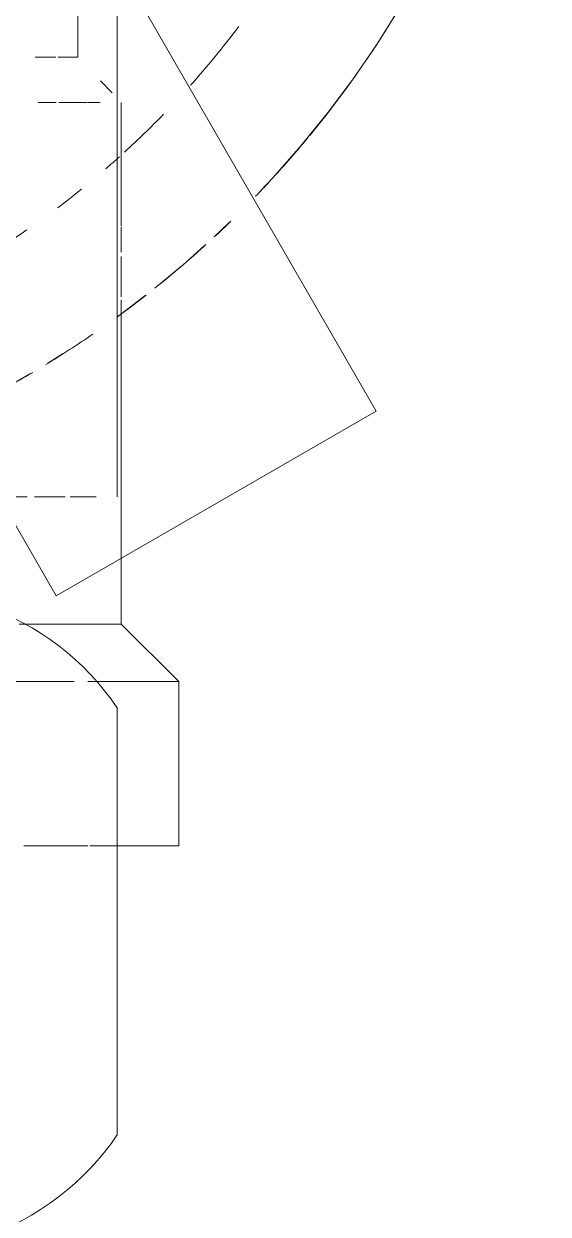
# Model space of a CAD drawing. Header units: metres. Extents: x -24.8 to 3.4, y -2.1 to 25.8.
# Drawn here: x -4.64943 to -4.63666, y 0.45754 to 0.48652 of the extents above; entities that cross this region are included whole.
import ezdxf

# ---------------------------------------------------------------- set-up
doc = ezdxf.new("R2010")
doc.units = ezdxf.units.M
doc.layers.add('P-PIPE', color=7, linetype='Continuous', lineweight=5)
doc.layers.add('P-SANR-FIXT', color=7, linetype='Continuous', lineweight=5)

# ---------------------------------------------------------------- blocks, each defined once
blk = doc.blocks.new('UT_Ducha higiênica - UT_Ducha higiênica-3628668-BB')
at = {"layer": 'P-SANR-FIXT'}
for p, q in [((-10.96776253478857, 0.4770862251849087), (-10.98120913343246, 0.5003764172242423)), ((-10.98699858059477, 0.4924040338572263), (-10.97555676342256, 0.472586225184782)), ((-10.97555676342256, 0.472586225184783), (-10.96776253478857, 0.4770862251849142)), ((-10.97407471261542, 0.4622361724812643), (-10.97407471261542, 0.4670932423169873)), ((-10.97407800376147, 0.4661887611712766), (-10.97407800376147, 0.4646647073991304)), ((-10.97407800376147, 0.4646647073991304), (-10.97407800376147, 0.4631406536269839))]:
    blk.add_line(p, q, dxfattribs=at)
at = {"layer": 'P-SANR-FIXT', "color": 253, "true_color": 0xa6a6a6}
for p, q in [((-10.97407471261541, 0.4749999999999862), (-10.97407471261541, 0.4876874167314135)), ((-10.97170778766248, 0.4813280981772353), (-10.97135531513327, 0.4816693354476969)), ((-10.97246835627197, 0.4806485419413927), (-10.9719536545525, 0.4811084199309735)), ((-10.97315746996003, 0.4800807134919006), (-10.97249740247015, 0.4806246079259109)), ((-10.9740679341254, 0.479383341702608), (-10.97338995608338, 0.4798978922063883)), ((-10.97555676342256, 0.472586225184783), (-10.96776253478857, 0.4770862251849142)), ((-10.97667460871725, 0.47499999999999), (-10.97626262748733, 0.47499999999999)), ((-10.97608433155865, 0.47499999999999), (-10.97534457045841, 0.47499999999999)), ((-10.97522246544059, 0.47499999999999), (-10.97458582522107, 0.47499999999999)), ((-10.97407800376146, 0.4646647073991304), (-10.97407800376146, 0.4661887611712766)), ((-10.97407800376146, 0.4631406536269839), (-10.97407800376146, 0.4646647073991304))]:
    blk.add_line(p, q, dxfattribs=at)
at = {"layer": 'P-SANR-FIXT', "color": 254, "true_color": 0xdfdfdf}
for p, q in [((-10.97576350414897, 0.4782500177204109), (-10.9754040750129, 0.4784799968839993)), ((-10.97664391900589, 0.4777351090225691), (-10.97618708249491, 0.4780022888539281)), ((-10.97667460871725, 0.47499999999999), (-10.97626262748733, 0.47499999999999)), ((-10.97608433155865, 0.47499999999999), (-10.97534457045841, 0.47499999999999)), ((-10.97522246544059, 0.47499999999999), (-10.97458582522108, 0.47499999999999))]:
    blk.add_line(p, q, dxfattribs=at)
at = {"layer": 'P-SANR-FIXT', "flags": 128}
for points in [[(-10.97057333676364, 0.4824587849923831), (-10.97027117286911, 0.4827756888959518), (-10.96959742496244, 0.483541407542481), (-10.96895483656107, 0.48433345642596), (-10.96834443566938, 0.4851505684371404), (-10.96776719879857, 0.4859914363711128), (-10.96722404940451, 0.4868547150185565), (-10.96671585641037, 0.4877390233177938), (-10.96624343281651, 0.4886429465641864), (-10.96580753439993, 0.4895650386733679), (-10.96540885850509, 0.4905038244946629), (-10.96504804292837, 0.4914578021710274), (-10.96472566489774, 0.4924254455416777), (-10.96444224014928, 0.4934052065836433), (-10.9641982221021, 0.494395517888261), (-10.96399400113305, 0.4953947951686961), (-10.96382990395211, 0.4964014397944732), (-10.96370619307976, 0.4974138413489247), (-10.963623066427, 0.4984303802055353), (-10.96358065697875, 0.4994494301189811), (-10.96357471261542, 0.4999999999999957)], [(-10.97684285872807, 0.472164707399123), (-10.97660598190519, 0.4720550768662692), (-10.97637367861053, 0.4719360614797212), (-10.97614632047978, 0.4718078516387045), (-10.97592427123747, 0.4716706524516119), (-10.97570788611502, 0.471524683407881), (-10.97549751128244, 0.4713701780268399), (-10.97529348329462, 0.4712073834841404), (-10.97509612855279, 0.4710365602163224), (-10.97490576278245, 0.4708579815041766), (-10.97472269052823, 0.4706719330355436), (-10.97454720466666, 0.4704787124482853), (-10.97437958593771, 0.4702786288541266), (-10.97422010249556, 0.4700720023441317), (-10.974078422851, 0.4698729639307836)], [(-10.974078422851, 0.4594564508674702), (-10.97423006020812, 0.4592439994733203), (-10.97439007206132, 0.4590377818945739), (-10.97455820242579, 0.4588381280353713), (-10.97473418232878, 0.4586453572992882), (-10.97491773024002, 0.4584597780783869), (-10.97510855252198, 0.4582816872598272), (-10.97530634389974, 0.4581113697509299), (-10.97551078794926, 0.4579490980233805), (-10.97572155760369, 0.4577951316773231), (-10.97593831567655, 0.457649717026068), (-10.97616071540115, 0.4575130867020388), (-10.97638840098539, 0.4573854592846032), (-10.97662100818089, 0.457267038950405), (-10.97684285872809, 0.4571647073991221)]]:
    blk.add_lwpolyline(points, dxfattribs=at)
at = {"layer": 'P-SANR-FIXT', "color": 253, "true_color": 0xa6a6a6}
for radius, start, end in [(0.02549999999998423, 320.5582083471048, 346.6353901011144), (0.02249999999998292, 318.2595877374839, 322.9660544384013), (0.02249999999998292, 318.2595877374928, 322.9660544384013), (0.02549999999998365, 317.4853685702604, 320.3764024660527), (0.02549999999998135, 316.0977707191268, 317.2084285658751)]:
    blk.add_arc((-10.98907471261541, 0.5), radius, start, end, dxfattribs=at)
at = {"layer": 'P-SANR-FIXT', "color": 254, "true_color": 0xdfdfdf}
for radius, start, end in [(0.02249999999998612, 312.4180006240389, 315.8002612428322), (0.02249999999998364, 312.4180006240487, 315.8002612428353), (0.02549999999998522, 312.9233524881041, 314.1818173563058), (0.02549999999998872, 310.8665705989799, 312.3081180597169), (0.02549999999998584, 309.006960107325, 310.6704487878623), (0.02549999999998782, 305.9999999999985, 308.0175736273148)]:
    blk.add_arc((-10.98907471261541, 0.5), radius, start, end, dxfattribs=at)
at = {"layer": 'P-SANR-FIXT', "color": 7, "true_color": 0xf3f3f3}
for radius, start, end in [(0.02249999999998539, 310.8786748805572, 312.002199002594), (0.02249999999998539, 310.8786748805676, 312.002199002594), (0.02249999999998428, 307.0339455615874, 308.9133229845452), (0.02249999999998152, 307.0339455615907, 308.9133229845486), (0.02249999999998539, 300.5550540878708, 304.6816233857789), (0.02249999999998539, 300.5550540878708, 304.6816233857789), (0.02549999999998163, 301.3376122183798, 304.4071312176424), (0.02549999999998545, 298.8949931526938, 300.5072230306044)]:
    blk.add_arc((-10.98907471261541, 0.5), radius, start, end, dxfattribs=at)
at = {"layer": 'P-SANR-FIXT', "color": 253, "true_color": 0xa6a6a6}
for points, knots in [([(-10.97407471261542, 0.4697818623090692), (-10.97407471261542, 0.4697981096410507), (-10.97407471261542, 0.4698270959845876), (-10.97407471261542, 0.469867137455879), (-10.97407471261543, 0.4698856977126287), (-10.97407471261542, 0.4698587861665563), (-10.97407471261542, 0.4698074966936654), (-10.97407471261542, 0.4697750420903075)], [0.4, 0.4, 0.4, 0.4, 0.425, 0.45, 0.5, 0.55, 0.6, 0.6, 0.6, 0.6]), ([(-10.97407471261542, 0.4689838330689246), (-10.97407471261543, 0.4690396288753388), (-10.97407471261542, 0.4691447805498046), (-10.97407471261542, 0.4693277947004412), (-10.97407471261542, 0.4695113164890128), (-10.97407471261543, 0.4696454352059162), (-10.97407471261542, 0.4697296119926985), (-10.97407471261542, 0.4697656149770877), (-10.97407471261542, 0.4697818623090692)], [0.2, 0.2, 0.2, 0.2, 0.225, 0.25, 0.3, 0.35, 0.375, 0.4, 0.4, 0.4, 0.4]), ([(-10.97407471261542, 0.4670932423167691), (-10.97407471261543, 0.4672963149424492), (-10.97407471261542, 0.4676797040271098), (-10.97407471261542, 0.4681864693707961), (-10.97407471261542, 0.4685519663791287), (-10.97407471261542, 0.4688100057113193), (-10.97407471261542, 0.4689280372625104), (-10.97407471261542, 0.4689838330689246)], [0, 0, 0, 0, 0.05, 0.1, 0.15, 0.175, 0.2, 0.2, 0.2, 0.2]), ([(-10.97407471261542, 0.460345581729336), (-10.97407471261542, 0.4604013775357502), (-10.97407471261542, 0.4605194090869413), (-10.97407471261542, 0.4607774484191319), (-10.97407471261542, 0.4611429454274645), (-10.97407471261542, 0.4616497107711508), (-10.97407471261543, 0.4620330998558114), (-10.97407471261542, 0.4622361724814915)], [0.8, 0.8, 0.8, 0.8, 0.8250000000000001, 0.8500000000000001, 0.9, 0.95, 1, 1, 1, 1]), ([(-10.97407471261542, 0.4595475524891914), (-10.97407471261542, 0.4595637998211729), (-10.97407471261542, 0.459599802805562), (-10.97407471261543, 0.4596839795923444), (-10.97407471261542, 0.4598180983092477), (-10.97407471261542, 0.4600016200978194), (-10.97407471261542, 0.460184634248456), (-10.97407471261543, 0.4602897859229217), (-10.97407471261542, 0.460345581729336)], [0.6, 0.6, 0.6, 0.6, 0.625, 0.6499999999999999, 0.7, 0.75, 0.775, 0.8, 0.8, 0.8, 0.8]), ([(-10.97407471261542, 0.4595543727079529), (-10.97407471261542, 0.459521918104595), (-10.97407471261542, 0.4594706286317042), (-10.97407471261543, 0.4594437170856319), (-10.97407471261542, 0.4594622773423815), (-10.97407471261542, 0.459502318813673), (-10.97407471261542, 0.4595313051572099), (-10.97407471261542, 0.4595475524891914)], [0.4, 0.4, 0.4, 0.4, 0.45, 0.5, 0.55, 0.575, 0.6, 0.6, 0.6, 0.6])]:
    blk.add_open_spline(points, degree=3, knots=knots, dxfattribs=at)
at = {"layer": 'P-SANR-FIXT'}
for points, knots in [([(-10.97407471261542, 0.4697750420903075), (-10.97407471261542, 0.4697588147886285), (-10.97407471261542, 0.4697229552518143), (-10.97407471261542, 0.4696403636955592), (-10.97407471261542, 0.4695095152769457), (-10.97407471261542, 0.4693295200978208), (-10.97407471261542, 0.4691485410897484), (-10.97407471261542, 0.4689916140355491), (-10.97407471261542, 0.468814803175247), (-10.97407471261542, 0.4685568608827721), (-10.97407471261543, 0.4680444311206657), (-10.97407471261542, 0.4675014449195061), (-10.97407471261542, 0.4670932423169911)], [0.6, 0.6, 0.6, 0.6, 0.625, 0.6499999999999999, 0.7, 0.75, 0.775, 0.8, 0.8250000000000001, 0.8500000000000001, 0.9, 1, 1, 1, 1]), ([(-10.97407471261542, 0.4622361724812695), (-10.97407471261542, 0.4618279698787544), (-10.97407471261543, 0.4612849836775947), (-10.97407471261542, 0.4607725539154884), (-10.97407471261542, 0.4605146116230135), (-10.97407471261542, 0.4603378007627114), (-10.97407471261542, 0.4601808737085121), (-10.97407471261542, 0.4599998947004397), (-10.97407471261542, 0.4598198995213147), (-10.97407471261542, 0.4596890511027013), (-10.97407471261542, 0.4596064595464461), (-10.97407471261542, 0.4595706000096319), (-10.97407471261542, 0.4595543727079529)], [0, 0, 0, 0, 0.1, 0.15, 0.175, 0.2, 0.225, 0.25, 0.3, 0.35, 0.375, 0.4, 0.4, 0.4, 0.4])]:
    blk.add_open_spline(points, degree=3, knots=knots, dxfattribs=at)
for points in [[(-10.97407471261542, 0.4670932423169911), (-10.97407471261542, 0.4669481871985832), (-10.97407568291374, 0.4668002862105697), (-10.97407648883036, 0.4666495393529507)], [(-10.97407648883036, 0.4666495393529507), (-10.97407729474697, 0.4664987924953316), (-10.97407793628189, 0.4663451997681069), (-10.97407800376147, 0.4661887611712766)], [(-10.97407800376147, 0.4631406536269839), (-10.9740779362819, 0.4629842150301536), (-10.97407729474697, 0.4628306223029289), (-10.97407648883036, 0.4626798754453098)], [(-10.97407648883036, 0.4626798754453098), (-10.97407568291374, 0.4625291285876907), (-10.97407471261542, 0.4623812275996773), (-10.97407471261542, 0.4622361724812695)]]:
    blk.add_open_spline(points, degree=3, dxfattribs=at)
at = {"layer": 'P-SANR-FIXT', "color": 253, "true_color": 0xa6a6a6}
for points in [[(-10.97407648883035, 0.4666495393528331), (-10.97407568291374, 0.4668002862104152), (-10.97407471261542, 0.4669481871983939), (-10.97407471261542, 0.4670932423167691)], [(-10.97407800376146, 0.4661887611712766), (-10.97407793628189, 0.4663451997680655), (-10.97407729474697, 0.466498792495251), (-10.97407648883035, 0.4666495393528331)], [(-10.97407648883035, 0.4626798754454274), (-10.97407729474697, 0.4628306223030095), (-10.97407793628189, 0.462984215030195), (-10.97407800376146, 0.4631406536269839)], [(-10.97407471261542, 0.4622361724814915), (-10.97407471261542, 0.4623812275998667), (-10.97407568291374, 0.4625291285878454), (-10.97407648883035, 0.4626798754454274)]]:
    blk.add_open_spline(points, degree=3, dxfattribs=at)
blk = doc.blocks.new('Joelho 45_90 - Agua Fria_Soldavel - MEP - Tigre - Standard-V61-BB')
at = {"layer": 'P-PIPE', "color": 7, "true_color": 0xf3f3f3}
for p, q in [((-10.97557041950957, 0.4857), (-10.97606773526414, 0.4857)), ((-10.97606773526414, 0.4857000000000009), (-10.97557041950957, 0.4857000000000009)), ((-10.97503471261541, 0.4857), (-10.97551311401431, 0.4857)), ((-10.97551311401431, 0.4857000000000009), (-10.97503471261541, 0.4857000000000009)), ((-10.97419879913287, 0.4848325426124632), (-10.97447965722612, 0.4851239991243252)), ((-10.97599772901826, 0.4846000000000007), (-10.97556095610559, 0.4846000000000007)), ((-10.97556095610559, 0.4846000000000009), (-10.97599772901826, 0.4846000000000009)), ((-10.97549336825912, 0.4846000000000007), (-10.97479835433012, 0.4846000000000007)), ((-10.97479835433012, 0.4846000000000009), (-10.97549336825913, 0.4846000000000009)), ((-10.97478137532102, 0.4846000000000007), (-10.97448923263844, 0.4846000000000007)), ((-10.97448923263844, 0.4846000000000009), (-10.97478137532102, 0.4846000000000009))]:
    blk.add_line(p, q, dxfattribs=at)
at = {"layer": 'P-PIPE', "color": 254, "true_color": 0xdfdfdf}
for p, q in [((-10.97397471261541, 0.4816008221610059), (-10.97397471261541, 0.4845999999999999)), ((-10.97397471261541, 0.4809591802305526), (-10.97397471261541, 0.4815767460800033)), ((-10.97397471261541, 0.4798699170096156), (-10.97397471261541, 0.4808542111881159)), ((-10.97397471261541, 0.4794703848517035), (-10.97397471261541, 0.479787896336906))]:
    blk.add_line(p, q, dxfattribs=at)
at = {"layer": 'P-PIPE', "color": 253, "true_color": 0xa6a6a6}
for p, q in [((-10.97397471261541, 0.4734996226441978), (-10.97397471261541, 0.4794703848517035)), ((-10.97653970452843, 0.4705000000000009), (-10.97511848152769, 0.4705000000000009)), ((-10.9763438702061, 0.4665000000000009), (-10.97478529345296, 0.4665000000000009)), ((-10.97473627204891, 0.4665000000000009), (-10.97394947172916, 0.4665000000000009))]:
    blk.add_line(p, q, dxfattribs=at)
at = {"layer": 'P-PIPE'}
for p, q in [((-10.97397471261541, 0.4718999999999984), (-10.97397471261541, 0.4734996226441978)), ((-10.9764605991699, 0.4719000000000009), (-10.97397471261541, 0.4719000000000009)), ((-10.9725747126154, 0.4704999999999988), (-10.97397471261541, 0.4718999999999984)), ((-10.97478529345296, 0.4705000000000009), (-10.97257471261541, 0.4705000000000009)), ((-10.97257471261541, 0.4664999999999997), (-10.97257471261541, 0.4704999999999988)), ((-10.97394947172916, 0.4665000000000009), (-10.97257471261542, 0.4665000000000009))]:
    blk.add_line(p, q, dxfattribs=at)
at = {"layer": 'P-PIPE', "color": 7, "true_color": 0xf3f3f3, "flags": 128}
blk.add_lwpolyline([(-10.97503471261541, 0.4868325899351987), (-10.9750347126154, 0.48642607513455), (-10.97503471261541, 0.4858543844739337), (-10.9750347126154, 0.4856999999999996)], dxfattribs=at)

msp = doc.modelspace()

# ---------------------------------------------------------------- block references
at = {"layer": 'P-PIPE', "color": 254, "true_color": 0xdfdfdf}
msp.add_blockref('Joelho 45_90 - Agua Fria_Soldavel - MEP - Tigre - Standard-V61-BB', (6.326916183468452, 0), dxfattribs=at)
at = {"layer": 'P-SANR-FIXT', "color": 254, "true_color": 0xdfdfdf}
msp.add_blockref('UT_Ducha higiênica - UT_Ducha higiênica-3628668-BB', (6.326916183468452, 0), dxfattribs=at)

doc.saveas('drawing.dxf')
